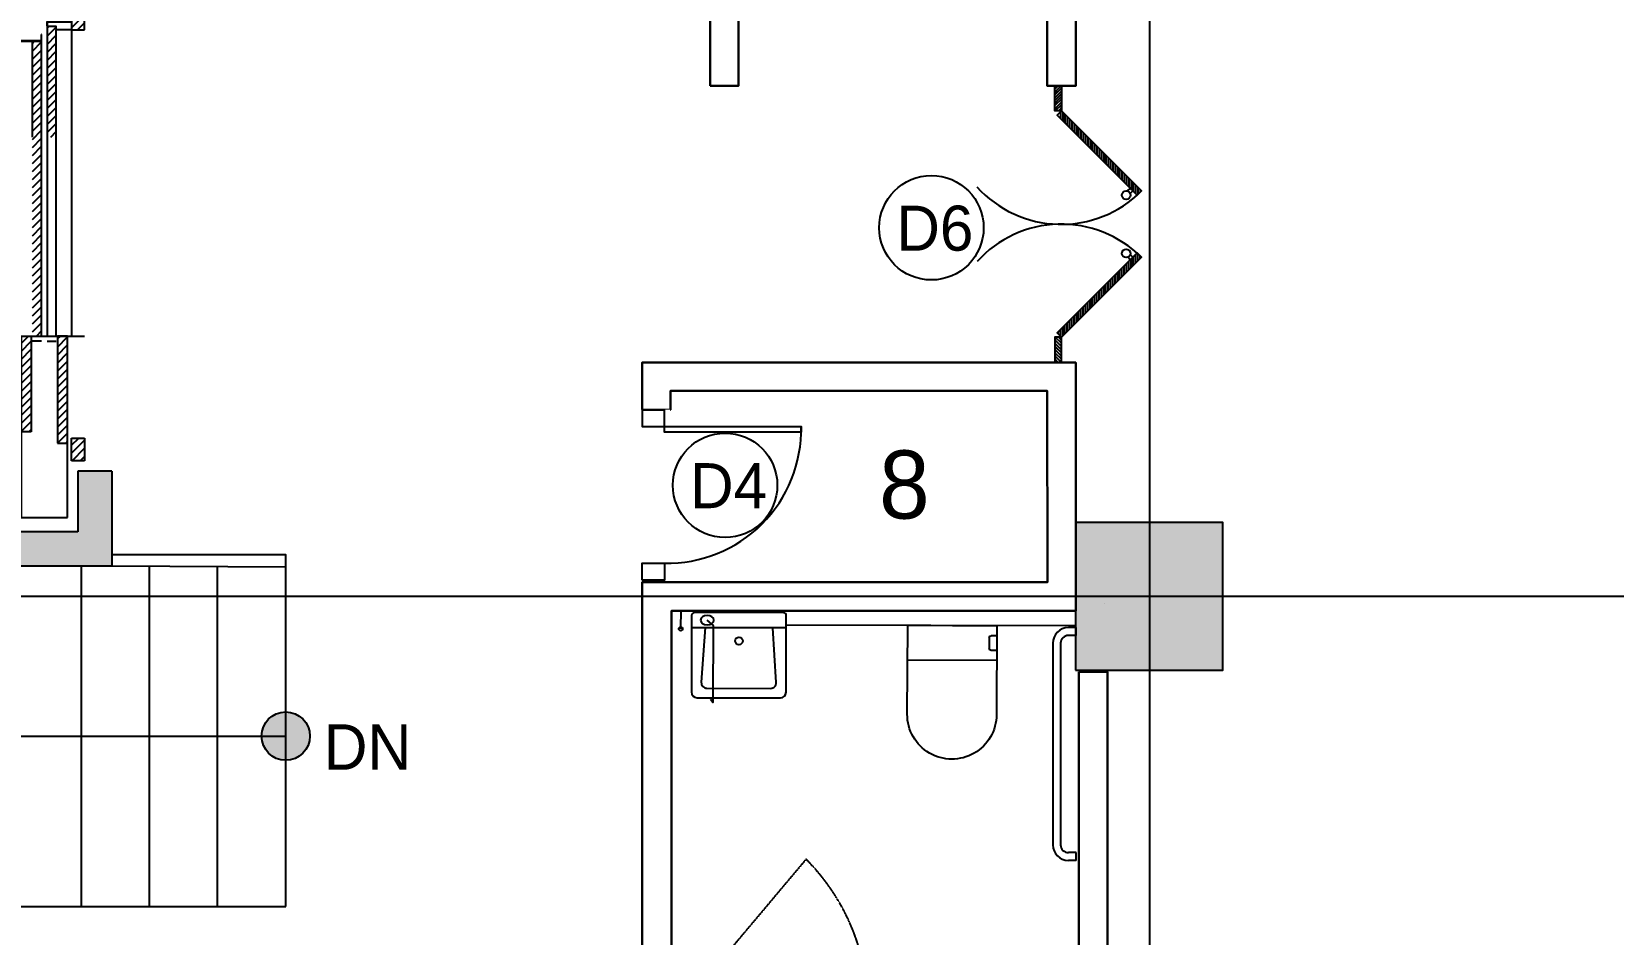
# Model space of a CAD drawing. Header units: millimetres. Extents: x 173236 to 801264, y -94969 to 615039.
# Drawn here: x 638725 to 645694, y 197024 to 201001 of the extents above; entities that cross this region are included whole.
import ezdxf
from ezdxf.enums import TextEntityAlignment as Align

# ---------------------------------------------------------------- set-up
doc = ezdxf.new("R2010")
doc.units = ezdxf.units.MM
doc.header["$MEASUREMENT"] = 0
doc.linetypes.add('DASHED2', pattern=[0.375, 0.25, -0.125])
doc.layers.add('00-Def-points', color=7, linetype='Continuous', plot=False)
for name, color, linetype in [('VOX-A-ANNO-DRTAG', 183, 'Continuous'), ('VOX-A-ANNO-GRID-LINE', 254, 'Continuous'), ('VOX-A-ANNO-SYMB', 33, 'Continuous'), ('VOX-A-ANNO-TEXT', 30, 'Continuous'), ('VOX-A-COLUMN-SECT', 210, 'Continuous'), ('VOX-A-DOOR', 3, 'Continuous'), ('VOX-A-ELEV-1-NEAR', 130, 'Continuous'), ('VOX-A-FURN-LAYOUT', 93, 'Continuous'), ('VOX-A-RAILING', 237, 'Continuous'), ('VOX-A-STAIRS-STEPS', 140, 'Continuous'), ('VOX-A-WALL-PATT', 233, 'Continuous'), ('VOX-A-WINDOW-SILL', 55, 'Continuous')]:
    doc.layers.add(name, color=color, linetype=linetype)
doc.layers.add('VOX-A-WALL-SECT', color=1, linetype='Continuous', lineweight=30)
doc.styles.add('2 mm Rotis Annotative', font='', dxfattribs={"height": 2})
doc.styles.add('3 mm Rotis Annotative', font='', dxfattribs={"height": 3})
doc.styles.get('2 mm Rotis Annotative').set_extended_font_data('Rotis Sans Serif')
doc.styles.get('3 mm Rotis Annotative').set_extended_font_data('Rotis Sans Serif')
pattern_1 = [(45, (-781811.336, 696827.09), (-17.6776695, 17.6776695), [])]

# ---------------------------------------------------------------- blocks, each defined once
blk = doc.blocks.new('column')
at = {"layer": 'VOX-A-COLUMN-SECT'}
h = blk.add_hatch(color=256, dxfattribs=at)
h.dxf.hatch_style = 1
h.paths.add_polyline_path([(705499.7, 161109.5), (706149.7, 161109.5), (706149.7, 161759.5), (705499.7, 161759.5)])
blk.add_lwpolyline([(705499.7, 161109.5), (706149.7, 161109.5), (706149.7, 161759.5), (705499.7, 161759.5)], close=True, dxfattribs=at)
blk = doc.blocks.new('dd')
at = {"layer": 'VOX-A-ANNO-GRID-LINE', "transparency": 33554610}
for p, q in [((711725.6, 167520.5), (711725.6, 143590.4)), ((725745.6, 152576), (698004.7, 152576))]:
    blk.add_line(p, q, dxfattribs=at)
at = {"layer": 'VOX-A-COLUMN-SECT'}
blk.add_blockref('column', (5900.1, -8858.5), dxfattribs=at)
blk = doc.blocks.new('*U41')
at = {"layer": 'VOX-A-ANNO-SYMB'}
for p, q in [((0, 1401.2), (0, 668.1)), ((0, 668.1), (477.7, 540.1)), ((0, 412.1), (-477.7, 540.1)), ((-477.7, 540.1), (0, 540.1)), ((477.7, 540.1), (0, 540.1)), ((0, -412.1), (0, 412.1))]:
    blk.add_line(p, q, dxfattribs=at)
blk = doc.blocks.new('ghkj')
at = {"layer": 'VOX-A-ANNO-SYMB'}
h = blk.add_hatch(color=256, dxfattribs=at)
h.dxf.hatch_style = 1
h.paths.add_polyline_path([(785371, -37541.7, 0.414214), (785477.6, -37648.3, 0.007507), (785480.8, -37648.3), (785481, -37541.7)])
h.paths.add_polyline_path([(785481, -37541.7), (785480.8, -37648.3, 0.405446), (785584.3, -37541.7)])
h.paths.add_polyline_path([(785477.6, -37435.1, 0.414214), (785371, -37541.7), (785481, -37541.7), (785584.3, -37541.7, 0.414214)])
h = blk.add_hatch(color=256, dxfattribs=at)
h.dxf.hatch_style = 1
h.paths.add_polyline_path([(788371, -37541.7, 0.414214), (788477.6, -37648.3, 0.007507), (788480.8, -37648.3), (788481, -37541.7)])
h.paths.add_polyline_path([(788481, -37541.7), (788480.8, -37648.3, 0.405446), (788584.3, -37541.7)])
h.paths.add_polyline_path([(788477.6, -37435.1, 0.414214), (788371, -37541.7), (788481, -37541.7), (788584.3, -37541.7, 0.414214)])
h = blk.add_hatch(color=256, dxfattribs=at)
h.dxf.hatch_style = 1
h.paths.add_polyline_path([(786248.5, -40391.7), (786527.6, -40391.7), (786248.5, -40535.1)])
h = blk.add_hatch(color=256, dxfattribs=at)
h.dxf.hatch_style = 1
h.paths.add_polyline_path([(787406.8, -40391.7), (787127.6, -40391.7), (787406.8, -40535.1)])
for points in [[(786527.6, -40391.7), (786527.6, -40391.7), (785471.5, -40398.2), (785477.6, -39491.7), (785477.6, -37541.7)], [(788481, -37541.7), (788477.6, -39641.7), (788472.5, -40395.5), (787727.6, -40391.7), (787127.6, -40391.7)], [(786527.6, -40391.7), (786248.5, -40248.3), (786248.5, -40391.7)], [(787127.6, -40391.7), (787406.8, -40248.3), (787406.8, -40391.7)], [(786527.6, -40391.7), (786248.5, -40535.1), (786248.5, -40391.7)], [(787127.6, -40391.7), (787406.8, -40535.1), (787406.8, -40391.7)]]:
    blk.add_lwpolyline(points, dxfattribs=at)
for centre in [(785477.6, -37541.7), (788477.6, -37541.7)]:
    blk.add_circle(centre, 106.6, dxfattribs=at)
at = {"layer": 'VOX-A-STAIRS-STEPS'}
for p, q in [((786227.6, -37541.7), (784732, -37541.7)), ((786227.6, -37841.7), (784730.3, -37841.7)), ((789227.6, -37841.7), (787727.6, -37841.7)), ((786227.6, -38141.7), (784728.6, -38141.7)), ((789227.6, -38141.7), (787727.6, -38141.7)), ((786227.6, -38441.7), (784727.6, -38441.7)), ((789227.6, -38441.7), (787727.6, -38441.7)), ((786227.6, -38741.7), (784727.6, -38741.7)), ((789227.6, -38741.7), (787727.6, -38741.7)), ((786227.6, -39041.7), (784727.6, -39041.7)), ((789227.6, -39041.7), (787727.6, -39041.7)), ((786227.6, -39341.7), (784727.6, -39341.7)), ((789227.6, -39341.7), (787727.6, -39341.7)), ((789227.6, -39641.7), (784727.6, -39641.7)), ((786527.6, -39641.7), (786527.6, -41141.7)), ((786827.6, -39641.7), (786827.6, -41141.7)), ((787127.6, -39641.7), (787127.6, -41141.7)), ((787427.6, -39641.7), (787427.6, -41141.7)), ((787727.6, -39641.7), (787727.6, -41141.7))]:
    blk.add_line(p, q, dxfattribs=at)
for points in [[(786227.6, -41141.7), (786227.6, -37541.7)], [(789227.6, -37541.7), (787727.6, -37541.7), (787727.6, -41141.7)]]:
    blk.add_lwpolyline(points, dxfattribs=at)
at = {"rotation": 18.96492969169632}
blk.add_blockref('*U41', (787029.2, -40826.7), dxfattribs=at)
at = {"layer": 'VOX-A-ANNO-TEXT', "char_height": 200, "width": 8361.37, "attachment_point": 1, "rotation": 90, "style": '2 mm Rotis Annotative'}
for s, insert in [('DN', (785425.5, -37374.6)), ('UP', (788406.6, -37383.5))]:
    blk.add_mtext(s, dxfattribs=dict(at, insert=insert))
blk = doc.blocks.new('lift-flat-2')
at = {"layer": 'VOX-A-FURN-LAYOUT'}
h = blk.add_hatch(dxfattribs=at)
h.set_pattern_fill('ACET-2D-ANSI31', color=256, scale=200, style=0)
h.set_pattern_definition(pattern_1)
h.paths.add_polyline_path([(-42776.7, 660218.6), (-42776.7, 660318.6), (-42833.7, 660318.6), (-42833.7, 660218.6)])
h = blk.add_hatch(dxfattribs=at)
h.set_pattern_fill('ACET-2D-ANSI31', color=256, scale=200, style=0)
h.set_pattern_definition(pattern_1)
h.paths.add_polyline_path([(-42598.1, 659908.6), (-42553.7, 659908.6), (-42553.7, 660190.6), (-42598.1, 660190.6)])
h.paths.add_polyline_path([(-42598.1, 659803.6), (-42553.7, 659803.6), (-42553.7, 659908.6), (-42598.1, 659908.6)])
h.paths.add_polyline_path([(-42553.7, 659768.6), (-42553.7, 659803.6), (-42598.1, 659803.6), (-42598.1, 659768.6)])
h.paths.add_polyline_path([(-42758.7, 659908.6), (-42714.3, 659908.6), (-42714.3, 660240.6), (-42758.7, 660240.6)])
h.paths.add_polyline_path([(-42714.3, 659908.6), (-42758.7, 659908.6), (-42758.7, 659803.6), (-42714.3, 659803.6)])
h.paths.add_polyline_path([(-42758.7, 659803.6), (-42758.7, 659768.6), (-42714.3, 659768.6), (-42714.3, 659803.6)])
h = blk.add_hatch(dxfattribs=at)
h.set_pattern_fill('ACET-2D-ANSI31', color=256, scale=200, style=0)
h.set_pattern_definition([(45, (-781811.336, 696827.09), (-17.6776695, 17.6776695), [])])
edge = h.paths.add_edge_path()
edge.add_line((-42708.7, 658420.1), (-42708.7, 658870.1))
edge.add_line((-42708.7, 658870.1), (-42668.7, 658870.1))
edge.add_line((-42668.7, 658870.1), (-42668.7, 658405.1))
edge.add_line((-42668.7, 658405.1), (-42707.1, 658405.1))
edge.add_arc((-42707.1, 658406.7), 1.6, 180, 270, ccw=False)
edge.add_line((-42708.7, 658406.7), (-42708.7, 658417.5))
edge.add_arc((-42711.3, 658417.5), 2.6, 359.9993, 450)
edge.add_line((-42711.3, 658420.1), (-42708.7, 658420.1))
h.paths.add_polyline_path([(-42668.7, 658870.1), (-42708.7, 658870.1), (-42708.7, 658892.1), (-42668.7, 658892.1)])
h.paths.add_polyline_path([(-42643.7, 659768.6), (-42603.7, 659768.6), (-42603.7, 658870.1), (-42643.7, 658870.1)])
h.paths.add_polyline_path([(-42603.7, 658870.1), (-42603.7, 658470.1), (-42643.7, 658470.1), (-42643.7, 658870.1)])
h = blk.add_hatch(dxfattribs=at)
h.set_pattern_fill('ACET-2D-ANSI31', color=256, scale=200, style=0)
h.set_pattern_definition(pattern_1)
h.paths.add_polyline_path([(-42833.7, 658270.1), (-42776.7, 658270.1), (-42776.7, 658293.1), (-42776.7, 658385.1), (-42776.7, 658420.1), (-42833.7, 658420.1)])
h = blk.add_hatch(dxfattribs=at)
h.set_pattern_fill('ACET-2D-ANSI31', color=256, scale=200, style=0)
h.set_pattern_definition(pattern_1)
h.paths.add_polyline_path([(-42708.7, 658406.7, 0.414214), (-42707.1, 658405.1, 2.257473), (-42708.7, 658424.2)])
at = {"layer": 'VOX-A-WALL-PATT'}
h = blk.add_hatch(color=256, dxfattribs=at)
h.dxf.hatch_style = 1
h.paths.add_polyline_path([(-39888.7, 660781.1), (-40853.7, 660781.1), (-42953.7, 660781.1), (-42953.7, 660363.6), (-42803.7, 660363.6), (-42803.7, 660631.1), (-40853.7, 660631.1), (-40088.7, 660631.1), (-40088.7, 660246.1), (-40088.7, 658225.1), (-40853.7, 658225.1), (-42803.7, 658225.1), (-42803.7, 658205.1), (-42953.7, 658205.1), (-42953.7, 658075.1), (-40853.7, 658075.1), (-39888.7, 658075.1)])
at = {"layer": 'VOX-A-COLUMN-SECT', "ltscale": 3}
for p, q in [((-40853.7, 660781.1), (-42953.7, 660781.1)), ((-42953.7, 660363.6), (-42953.7, 660781.1)), ((-40853.7, 660781.1), (-39888.7, 660781.1)), ((-39888.7, 658075.1), (-39888.7, 660781.1)), ((-39888.7, 660246.1), (-39888.7, 660781.1)), ((-42803.7, 660631.1), (-40853.7, 660631.1)), ((-42803.7, 660363.6), (-42803.7, 660631.1)), ((-40088.7, 660631.1), (-40853.7, 660631.1)), ((-40088.7, 660631.1), (-40088.7, 658225.1)), ((-40088.7, 660246.1), (-40088.7, 660631.1)), ((-42953.7, 660363.6), (-42803.7, 660363.6)), ((-42953.7, 658075.1), (-42953.7, 658205.1)), ((-42953.7, 658205.1), (-42803.7, 658205.1)), ((-42803.7, 658225.1), (-40853.7, 658225.1)), ((-42803.7, 658225.1), (-42803.7, 658185.1)), ((-40088.7, 658225.1), (-40853.7, 658225.1)), ((-42953.7, 658075.1), (-40853.7, 658075.1)), ((-39888.7, 658075.1), (-40853.7, 658075.1))]:
    blk.add_line(p, q, dxfattribs=at)
at = {"layer": 'VOX-A-FURN-LAYOUT', "ltscale": 3}
for p, q in [((-42603.7, 660568.6), (-42758.7, 660568.6)), ((-42553.7, 660568.6), (-42643.7, 660568.6)), ((-42833.7, 660218.6), (-42833.7, 660318.6)), ((-42833.7, 660318.6), (-42776.7, 660318.6)), ((-42776.7, 660318.6), (-42776.7, 660218.6)), ((-42529.7, 660311.1), (-42529.7, 660208.6)), ((-42776.7, 660218.6), (-42833.7, 660218.6)), ((-42714.3, 660240.6), (-42758.7, 660240.6)), ((-42714.3, 659768.6), (-42714.3, 660240.6)), ((-42529.7, 660278.6), (-42521.7, 660278.6)), ((-42529.7, 660277.1), (-42529.7, 660278.6)), ((-42521.8, 660277.1), (-42529.7, 660277.1)), ((-42520.2, 660171.7), (-42520.2, 660275.5)), ((-42518.7, 660275.6), (-42518.7, 660171.7)), ((-42598.1, 659768.6), (-42598.1, 660190.6)), ((-42598.1, 660190.6), (-42553.7, 660190.6)), ((-42553.7, 660171.7), (-42553.7, 660188.6)), ((-42553.7, 660188.6), (-42552.2, 660188.6)), ((-42552.2, 660188.6), (-42552.2, 660171.7)), ((-42550.6, 660170.1), (-42521.8, 660170.1)), ((-42521.8, 660168.6), (-42550.6, 660168.6)), ((-40853.7, 660208.6), (-42529.7, 660208.6)), ((-42518.7, 660176.1), (-40853.7, 660176.1)), ((-40853.7, 660208.6), (-40171.2, 660208.6)), ((-40203.7, 660176.1), (-40853.7, 660176.1)), ((-40203.7, 660176.1), (-40203.7, 658470.1)), ((-40171.2, 660208.6), (-40171.2, 658437.6)), ((-42518.7, 659768.6), (-42833.7, 659768.6)), ((-42776.7, 658420.1), (-42776.7, 659768.6)), ((-42758.7, 659768.6), (-42714.3, 659768.6)), ((-42668.7, 659790.6), (-42708.7, 659790.6)), ((-42708.7, 659768.6), (-42708.7, 658420.1)), ((-42643.7, 659790.6), (-42603.7, 659790.6)), ((-42553.7, 659768.6), (-42598.1, 659768.6)), ((-42603.7, 658892.1), (-42603.7, 658470.1)), ((-42833.7, 658420.1), (-42833.7, 658270.1)), ((-42776.7, 658420.1), (-42833.7, 658420.1)), ((-42708.7, 658417.5), (-42708.7, 658406.7)), ((-42707.1, 658405.1), (-42668.7, 658405.1)), ((-42643.7, 658467.1), (-42643.7, 658440.1)), ((-42643.7, 658440.1), (-42642.2, 658440.1)), ((-42642.2, 658440.1), (-42642.2, 658467)), ((-42640.6, 658468.6), (-42521.8, 658468.6)), ((-42608.7, 658470.1), (-42638.1, 658470.1)), ((-40853.7, 658470.1), (-42603.7, 658470.1)), ((-42521.8, 658470.1), (-42549.6, 658470.1)), ((-42529.7, 658431.6), (-42529.7, 658430.1)), ((-42521.8, 658431.6), (-42529.7, 658431.6)), ((-42529.7, 658430.1), (-42521.7, 658430.1)), ((-42520.2, 658467), (-42520.2, 658433.2)), ((-40853.7, 658437.6), (-42520.2, 658437.6)), ((-42518.7, 658433.1), (-42518.7, 658467)), ((-40853.7, 658470.1), (-40203.7, 658470.1)), ((-40853.7, 658437.6), (-40171.2, 658437.6)), ((-42668.7, 658385.1), (-42776.7, 658385.1)), ((-42668.7, 658402.5), (-42668.7, 658385.1)), ((-42833.7, 658270.1), (-42776.7, 658270.1)), ((-42776.7, 658293.1), (-42668.7, 658293.1))]:
    blk.add_line(p, q, dxfattribs=at)
for points in [[(-42758.7, 660568.6), (-42758.7, 660240.6), (-42758.7, 659768.6)], [(-42553.7, 659768.6), (-42553.7, 660190.6), (-42553.7, 660568.6)], [(-42668.7, 658293.1), (-42668.7, 658385.1), (-42668.7, 658402.5), (-42668.7, 658405.1), (-42668.7, 658892.1), (-42668.7, 659768.6)], [(-42643.7, 659768.6), (-42643.7, 658892.1), (-42643.7, 658470.1)], [(-42776.7, 658270.1), (-42776.7, 658293.1), (-42776.7, 658385.1), (-42776.7, 658420.1)], [(-42776.7, 658420.1), (-42711.3, 658420.1), (-42708.7, 658420.1)], [(-42531.7, 658470.1), (-42603.7, 658470.1), (-42643.7, 658470.1)]]:
    blk.add_lwpolyline(points, dxfattribs=at)
for centre, radius, start, end in [((-42521.8, 660275.5), 1.6, 0, 90), ((-42521.7, 660275.6), 3, 0, 90), ((-42550.6, 660171.7), 3.1, 180, 270), ((-42550.6, 660171.7), 1.6, 180, 270), ((-42521.8, 660171.7), 3.1, 270, 0), ((-42521.8, 660171.7), 1.6, 270, 0), ((-42711.3, 658417.5), 2.6, 0, 90), ((-42707.1, 658406.7), 1.6, 180, 270), ((-42671.3, 658402.5), 2.6, 0, 90), ((-42640.7, 658467.1), 3, 90, 180), ((-42640.6, 658467), 1.6, 90, 180), ((-42521.8, 658467), 3.1, 0, 90), ((-42521.8, 658467), 1.6, 0, 90), ((-42521.8, 658433.2), 1.6, 270, 0), ((-42521.7, 658433.1), 3, 270, 0)]:
    blk.add_arc(centre, radius, start, end, dxfattribs=at)
blk = doc.blocks.new('SWINGGGG')
at = {"layer": 'VOX-A-DOOR', "extrusion": (-0.007727, -4.08189e-08, 0.99997)}
for p, q in [((366881.2, -112091.1, 0.6), (366881.2, -112041.7, 0.6)), ((367047.2, -112041.8, 0.6), (366881.2, -112041.7, 0.1)), ((366881.2, -112091.1, 0.6), (367047.2, -112091.1, 0.6)), ((367047.2, -112091.1, 0.6), (367047.2, -112041.7, 0.6)), ((366962.1, -112104.9, 0.7), (366064.8, -112861.3, -6.2)), ((366099.7, -112896.2, -5.9), (366997, -112139.8, 1)), ((366997, -112119.9, 1), (366982.1, -112104.9, 0.9)), ((366064.8, -112861.3, -6.2), (366099.7, -112896.2, -5.9)), ((367046.8, -113237.1, 1.4), (366880.8, -113237.1, 0.1)), ((366880.8, -113237.1, 0.1), (367046.8, -113237.1, 1.4)), ((366880.8, -113237.1, 0.6), (366880.8, -113286.4, 0.6)), ((367046.7, -113237.1, 1.4), (367046.7, -113286.4, 1.4)), ((366880.8, -113286.4, 0.1), (367046.7, -113286.4, 1.4)), ((367046.7, -113286.4, 1.4), (366880.8, -113286.4, 0.1))]:
    blk.add_line(p, q, dxfattribs=at)
at = {"layer": 'VOX-A-DOOR', "linetype": 'DASHED2', "extrusion": (-0.007727, -4.08189e-08, 0.99997)}
blk.add_line((367879.3, -112861.3, 7.8), (366989.5, -112112.4, 1), dxfattribs=at)
at = {"layer": 'VOX-A-DOOR', "extrusion": (-0.007727, -4.08189e-08, 0.99997)}
for centre, radius, start, end in [((366961.1, -112114.9, -2834.9), 14.1, 45.0003, 135.0003), ((366961.1, -112129.9, -2834.9), 1.76, 135.0003, 315.0003), ((366961.1, -112129.9, -2834.9), 1.76, 315.0003, 135.0003), ((366976.1, -112129.9, -2834.9), 14.1, 315.0003, 45.0003)]:
    blk.add_arc(centre, radius, start, end, dxfattribs=at)
at = {"layer": 'VOX-A-DOOR', "linetype": 'DASHED2', "extrusion": (-0.007727, -4.08189e-08, 0.99997)}
blk.add_arc((366961.1, -111954, -2834.9), 1283.1, 227.20453, 315.0003, dxfattribs=at)
blk = doc.blocks.new('dooe-flat-4')
at = {"layer": 'VOX-A-DOOR', "lineweight": -3}
for points in [[(-556461, 58991.8), (-556480, 58992.6), (-556490.6, 58993), (-556486.1, 59103.3), (-556456.5, 59102.1), (-556461, 58991.8), (-556123.3, 58625), (-556143.1, 58607.2), (-556480.8, 58973.6), (-556461, 58991.8), (-556460.2, 59010.4)], [(-556457.8, 59102.1), (-556487.3, 59075.4)], [(-556471.5, 59102.7), (-556486.7, 59088.7)], [(-556458.4, 59055.6), (-556489.2, 59027.1)], [(-556457.9, 59067.1), (-556488.8, 59038.6)], [(-556457.4, 59078.6), (-556488.3, 59050.6)], [(-556485.4, 59066), (-556456.9, 59091.9), (-556487.8, 59063.9)], [(-556458.9, 59043.6), (-556487.4, 59017.7)], [(-556459.4, 59030.3), (-556490.3, 59002.3)], [(-556459.9, 59018.8), (-556488.4, 58992.9)], [(-556460.4, 59004.7), (-556474.3, 58992.4)], [(-556466, 58987.1), (-556467.2, 58958.8)], [(-556455.9, 58986.3), (-556457.4, 58948.2)], [(-556446.5, 58975.7), (-556448.1, 58938.1)], [(-556436.8, 58965.1), (-556438.3, 58927.5)], [(-556427, 58955), (-556428.5, 58916.9)], [(-556417.7, 58944.4), (-556419.2, 58906.7)], [(-556407.9, 58933.8), (-556409.4, 58896.1)], [(-556398.1, 58923.6), (-556399.7, 58885.5)], [(-556388.8, 58913), (-556390.3, 58875.4)], [(-556379, 58902.4), (-556380.5, 58864.8)], [(-556369.2, 58892.3), (-556370.8, 58854.2)], [(-556359.9, 58881.7), (-556361.4, 58844.1)], [(-556350.1, 58871.1), (-556351.7, 58833.5)], [(-556340.3, 58860.9), (-556341.9, 58822.9)], [(-556331, 58850.4), (-556332.5, 58812.7)], [(-556321.2, 58839.8), (-556322.8, 58802.1)], [(-556311.5, 58829.6), (-556313, 58791.5)], [(-556302.1, 58819), (-556303.7, 58781.4)], [(-556292.4, 58808.4), (-556293.9, 58770.8)], [(-556282.6, 58798.3), (-556284.1, 58760.2)], [(-556273.2, 58787.7), (-556274.8, 58750.1)], [(-556263.5, 58777.1), (-556265, 58739.5)], [(-556253.7, 58766.9), (-556255.2, 58728.9)], [(-556244.4, 58756.4), (-556245.9, 58718.7)], [(-556234.6, 58745.8), (-556236.1, 58708.1)], [(-556224.8, 58735.6), (-556226.4, 58697.5)], [(-556215.5, 58725), (-556217, 58687.4)], [(-556205.7, 58714.4), (-556207.2, 58676.8)], [(-556195.9, 58704.3), (-556197.5, 58666.2)], [(-556186.6, 58693.7), (-556188.1, 58655.6)], [(-556176.8, 58683.1), (-556178.4, 58645.5)], [(-556184, 58627.5), (-556172, 58638.5), (-556161.4, 58626.6), (-556172.9, 58616)], [(-556167, 58672.9), (-556168.6, 58634.9)], [(-556157.7, 58662.4), (-556159.3, 58624.3)], [(-556147.9, 58651.8), (-556149.5, 58614.1)], [(-556138.2, 58641.6), (-556139.4, 58611)], [(-556128.8, 58631), (-556129.3, 58619.9)], [(-556506, 57885.3), (-556501.5, 57996), (-556135.2, 58333.7), (-556153.4, 58353.5), (-556519.8, 58015.8), (-556501.5, 57996), (-556520.6, 57996.8), (-556531.2, 57997.2), (-556535.7, 57886.5), (-556506.1, 57884.4)], [(-556183.9, 58347.2), (-556173.2, 58335.2), (-556184.8, 58324.6), (-556195.8, 58336.1)], [(-556172.5, 58299.7), (-556170.9, 58337.3)], [(-556161.9, 58309.5), (-556160.3, 58347.1)], [(-556151.3, 58318.8), (-556150.1, 58349.4)], [(-556141.1, 58328.6), (-556140.7, 58339.7)], [(-556245.3, 58232.2), (-556243.8, 58270.2)], [(-556235.1, 58241.9), (-556233.6, 58279.6)], [(-556224.5, 58251.7), (-556223, 58289.3)], [(-556214, 58261), (-556212.4, 58299.1)], [(-556203.8, 58270.8), (-556202.3, 58308.5)], [(-556193.2, 58280.6), (-556191.7, 58318.2)], [(-556182.6, 58289.9), (-556181.1, 58328)], [(-556318.6, 58165.1), (-556317, 58202.7)], [(-556308, 58174.4), (-556306.4, 58212.5)], [(-556297.8, 58184.2), (-556296.3, 58221.8)], [(-556287.2, 58193.9), (-556285.7, 58231.6)], [(-556276.6, 58203.3), (-556275.1, 58241.4)], [(-556266.5, 58213.1), (-556265, 58250.7)], [(-556255.9, 58222.8), (-556254.4, 58260.5)], [(-556402, 58087.7), (-556400.4, 58125.8)], [(-556391.8, 58097.5), (-556390.3, 58135.2)], [(-556381.2, 58107.3), (-556379.7, 58144.9)], [(-556370.6, 58116.6), (-556369.1, 58154.7)], [(-556360.5, 58126.4), (-556359, 58164)], [(-556349.9, 58136.2), (-556348.4, 58173.8)], [(-556339.3, 58145.5), (-556337.8, 58183.6)], [(-556329.2, 58155.3), (-556327.6, 58192.9)], [(-556475.3, 58020.2), (-556473.7, 58058.3)], [(-556464.7, 58030), (-556463.1, 58068.1)], [(-556454.5, 58039.8), (-556453, 58077.4)], [(-556443.9, 58049.5), (-556442.4, 58087.2)], [(-556433.3, 58058.9), (-556431.8, 58096.9)], [(-556423.2, 58068.6), (-556421.6, 58106.3)], [(-556412.6, 58078.4), (-556411, 58116)], [(-556502.6, 57969), (-556529, 57997.1)], [(-556516, 58011.7), (-556515.6, 58019.6)], [(-556502, 57983.2), (-556514.8, 57996.5)], [(-556506.2, 58001.1), (-556505, 58029.4)], [(-556496, 58001.1), (-556494.4, 58039.2)], [(-556485.8, 58010.9), (-556484.3, 58048.5)], [(-556504.9, 57912.3), (-556533.4, 57943.2)], [(-556530.7, 57955), (-556504.3, 57926.5), (-556532.8, 57957.3)], [(-556505.5, 57898.6), (-556531.8, 57926.7)], [(-556503.2, 57954.8), (-556531.7, 57985.2)], [(-556503.8, 57940.6), (-556530.1, 57969.2)], [(-556521.5, 57885.9), (-556535.1, 57901.1)], [(-556532.4, 57913), (-556506.1, 57884.4), (-556534.5, 57914.8)]]:
    blk.add_lwpolyline(points, dxfattribs=at)
for centre in [(-556191.6, 58609.7), (-556202.1, 58353.3)]:
    blk.add_circle(centre, 18.8, dxfattribs=at)
for centre, start, end in [((-556462.2, 58991.9), 219.71301, 312.6079), ((-556502.8, 57994.3), 42.71227, 135.60717)]:
    blk.add_arc(centre, 499.7, start, end, dxfattribs=at)
blk = doc.blocks.new('*U40')
blk.add_wipeout([(0, -125), (-760, -125), (-760, 25), (0, 25)])
at = {"layer": 'VOX-A-DOOR'}
for points in [[(-760, 0), (-685, 0), (-685, -100), (-760, -100)], [(0, 0), (-75, 0), (-75, -100), (0, -100)], [(-75, -100), (-75, -710), (-100, -710), (-100, -100)]]:
    blk.add_lwpolyline(points, close=True, dxfattribs=at)
blk.add_arc((-87.5, -112.5), 597.6, 178.80152, 271.19848, dxfattribs=at)
at = {"layer": 'VOX-A-WALL-SECT'}
for p, q in [((-760, -100), (-760, 0)), ((0, -100), (0, 0))]:
    blk.add_line(p, q, dxfattribs=at)
blk = doc.blocks.new('GF PLAN')
at = {"layer": 'VOX-A-RAILING'}
blk.add_lwpolyline([(754017.5, 177250.3), (754783.8, 177245.7), (754783.8, 177298.9), (754017.5, 177298.9)], dxfattribs=at)
at = {"layer": 'VOX-A-WALL-SECT'}
for points in [[(756653.7, 179364.5), (756653.7, 181578), (755631.4, 181578), (755631.4, 181703), (758139.5, 181703), (758139.5, 184405.8), (754732.1, 184405.8), (754731.4, 181588.7), (754606.4, 181588.7), (754607.1, 184405.8), (753962.5, 184405.8), (753963.2, 184635.8), (758264.5, 184635.8), (758264.5, 179364.5), (758139.5, 179364.5), (758139.5, 181578), (756778.7, 181578), (756778.7, 179364.5)], [(758279, 176783.6), (758279, 175359.1), (757384.1, 175358.4), (757384.1, 175233.4), (758739.9, 175234.1), (758739.9, 174228.2), (758158.5, 174228.2), (758158.5, 174103.2), (758264.8, 174103.2), (758264.8, 173170.1), (758404, 173170.1), (758404, 174103.2), (758864.9, 174103.2), (758864.9, 175359.1), (758404, 175359.1), (758404, 176783.6)]]:
    blk.add_lwpolyline(points, close=True, dxfattribs=at)
for points in [[(756354.1, 175234.1), (756354.1, 177177.7), (758139.9, 177177.7), (758139.5, 178020.9), (756479.1, 178020.9), (756479.1, 177937.7), (756354.1, 177937.7), (756354.1, 178145.9), (758264.5, 178145.9), (758264.9, 177052.7), (756484.1, 177052.7), (756484.1, 175234.1), (756354.1, 175234.1)], [(758391.5, 177084.1), (758391.5, 177084.1)]]:
    blk.add_lwpolyline(points, dxfattribs=at)
at = {"layer": 'VOX-A-STAIRS-STEPS', "rotation": 179.9999907301218}
blk.add_blockref('lift-flat-2', (711063.9, 838031.2), dxfattribs=at)
at = {"layer": 'VOX-A-WALL-SECT'}
for name, p, rotation in [('dooe-flat-4', (1316602.3, 142951.3), 2.331767908216907), ('ghkj', (792325.5, 961977.8), 270)]:
    blk.add_blockref(name, p, dxfattribs=dict(at, rotation=rotation))
at = {"layer": 'VOX-A-WALL-SECT', "extrusion": (-2.87974e-06, -7.13344e-09, 1), "xscale": 0.7230798247326935, "yscale": 0.7230798247326935, "zscale": 0.7230798247326935, "rotation": 90.02104922797017}
blk.add_blockref('SWINGGGG', (675566.5, -90078.3, -2.4), dxfattribs=at)
at = {"xscale": 0.9868421070874382, "yscale": 0.9868421070874382, "zscale": 0.9868421070874382, "rotation": 90}
blk.add_blockref('*U40', (756354.1, 177937.7), dxfattribs=at)
blk = doc.blocks.new('VOX-A-DOOR-TAG')
at = {"layer": 'VOX-A-ANNO-DRTAG'}
blk.add_circle((0, 0), 2.3, dxfattribs=at)
at = {"style": '2 mm Rotis Annotative', "flags": 1}
blk.add_attdef('DOORDIMENSION', (-9.696, -3.017), '', height=1.984, dxfattribs=at)
at = {"layer": 'VOX-A-ANNO-DRTAG', "style": '2 mm Rotis Annotative'}
blk.add_attdef('D1', text='', height=1.984, dxfattribs=at).set_placement((0.152, -0.017), align=Align.MIDDLE)
blk = doc.blocks.new('GF DOOR & WINDOW')
at = {"xscale": 100, "yscale": 100, "zscale": 100}
for p, values in [((757628.9, 178739.4), {'D1': 'D6'}), ((756719.9, 177605), {'D1': 'D4'})]:
    blk.add_blockref('VOX-A-DOOR-TAG', p, dxfattribs=at).add_auto_attribs(values)
blk = doc.blocks.new('Handrail-Disables-1200')
for p, q in [((1120, 120), (80, 120)), ((0, 0), (0, 40)), ((40, 0), (40, 40)), ((1120, 80), (80, 80)), ((1160, 0), (1160, 40)), ((1200, 0), (1200, 40))]:
    blk.add_line(p, q)
at = {"ltscale": 12}
for p, q in [((0, 0), (40, 0)), ((1160, 0), (1200, 0))]:
    blk.add_line(p, q, dxfattribs=at)
for centre, start, end in [((80, 40), 90.00021, 180), ((1120, 40), 0, 89.99979)]:
    blk.add_arc(centre, 80, start, end, dxfattribs=at)
for centre, start, end in [((80, 40), 90, 180), ((1120, 40), 0, 90)]:
    blk.add_arc(centre, 40, start, end)
blk = doc.blocks.new('WALL HUNG')
at = {"layer": 'VOX-A-FURN-LAYOUT'}
for p, q in [((323243.3, 101201.1), (322853, 101201.1)), ((322853, 100807.7), (322853, 101201.1)), ((323004.3, 100807.7), (323004.3, 101199.9)), ((322853, 100807.7), (323243.3, 100807.7)), ((322895.7, 100807.7), (322895.7, 100833.3)), ((322903.5, 100841.2), (322952.5, 100841.2)), ((322960.4, 100807.7), (322960.4, 100833.3))]:
    blk.add_line(p, q, dxfattribs=at)
for centre, radius, start, end in [((323243.3, 101004.4), 196.7, 270, 90), ((322903.5, 100833.3), 7.87, 90, 180), ((322952.5, 100833.3), 7.87, 0, 90)]:
    blk.add_arc(centre, radius, start, end, dxfattribs=at)
blk = doc.blocks.new('WB2')
at = {"layer": 'VOX-A-FURN-LAYOUT', "lineweight": -3}
for points in [[(7009.42, 1042.42), (7009.42, 1038.43)], [(7014.92, 1040.26), (7016.23, 1039.17), (7016.2, 1022.97), (7015.74, 1023.58)], [(7031.63, 1038.65), (7011.72, 1038.68)]]:
    blk.add_lwpolyline(points, dxfattribs=at)
for points in [[(7030.43, 1023.92, 0.414197), (7031.62, 1025.11), (7031.65, 1041.25, 0.414189), (7031.04, 1041.83), (7012.33, 1041.88, 0.41425), (7011.73, 1041.27), (7011.7, 1025.14, 0.414207), (7012.89, 1023.94), (7030.43, 1023.92)], [(7014.57, 1038.69), (7013.77, 1027.21, 0.433841), (7014.96, 1025.93), (7028.34, 1025.91, 0.433837), (7029.54, 1027.17), (7028.8, 1038.65)]]:
    blk.add_lwpolyline(points, format="xyb", dxfattribs=at)
for centre, radius in [((7009.43, 1038.44), 0.402), ((7021.68, 1035.89), 0.795)]:
    blk.add_circle(centre, radius, dxfattribs=at)
for points in [[(7015.02, 1041.28), (7014.24, 1041.28), (7013.61, 1040.84), (7013.61, 1040.29)], [(7013.61, 1040.29), (7013.61, 1039.74), (7014.24, 1039.3), (7015.01, 1039.3)], [(7015.01, 1039.3), (7015.79, 1039.3), (7016.41, 1039.74), (7016.42, 1040.29)], [(7016.42, 1040.29), (7016.42, 1040.83), (7015.79, 1041.28), (7015.02, 1041.28)]]:
    blk.add_open_spline(points, degree=3, dxfattribs=at)
blk = doc.blocks.new('GF FURNITURE')
at = {"layer": 'VOX-A-FURN-LAYOUT', "lineweight": -3}
blk.add_line((644302.1, 198382.9), (643026.6, 198385.9), dxfattribs=at)
at = {"xscale": 20.93287644962168, "yscale": 20.93287644962168, "zscale": 20.93287644962168, "rotation": 359.9740472655317}
blk.add_blockref('WB2', (495824.2, 176699), dxfattribs=at)
at = {"layer": 'VOX-A-FURN-LAYOUT', "xscale": 0.8543689447569032, "yscale": 0.8543689447569032, "zscale": 0.8543689447569032, "rotation": 90}
blk.add_blockref('Handrail-Disables-1200', (644303.8, 197350), dxfattribs=at)
at = {"layer": 'VOX-A-WINDOW-SILL', "xscale": -1, "rotation": 89.7421520658415}
blk.add_blockref('WALL HUNG', (746214.7, 520778.3), dxfattribs=at)

msp = doc.modelspace()

# ---------------------------------------------------------------- block references
at = {"layer": 'VOX-A-ANNO-GRID-LINE'}
msp.add_blockref('dd', (-68075.9, 45936.7), dxfattribs=at)

# ---------------------------------------------------------------- next in the draw order: block references
at = {"layer": '00-Def-points'}
msp.add_blockref('GF PLAN', (-114939.7, 21397.3), dxfattribs=at)

# ---------------------------------------------------------------- next in the draw order: block references
msp.add_blockref('GF DOOR & WINDOW', (-114939.7, 21397.3), dxfattribs=at)
at = {"layer": 'VOX-A-ELEV-1-NEAR'}
msp.add_blockref('GF FURNITURE', (-977.1, 0), dxfattribs=at)

# ---------------------------------------------------------------- next in the draw order: texts
at = {"layer": 'VOX-A-ANNO-TEXT', "insert": (642458.4, 199155.7), "char_height": 300, "attachment_point": 1, "style": '3 mm Rotis Annotative'}
msp.add_mtext_dynamic_manual_height_columns('8', width=8361.37, gutter_width=1000, heights=[0], dxfattribs=at)

doc.saveas('drawing.dxf')
